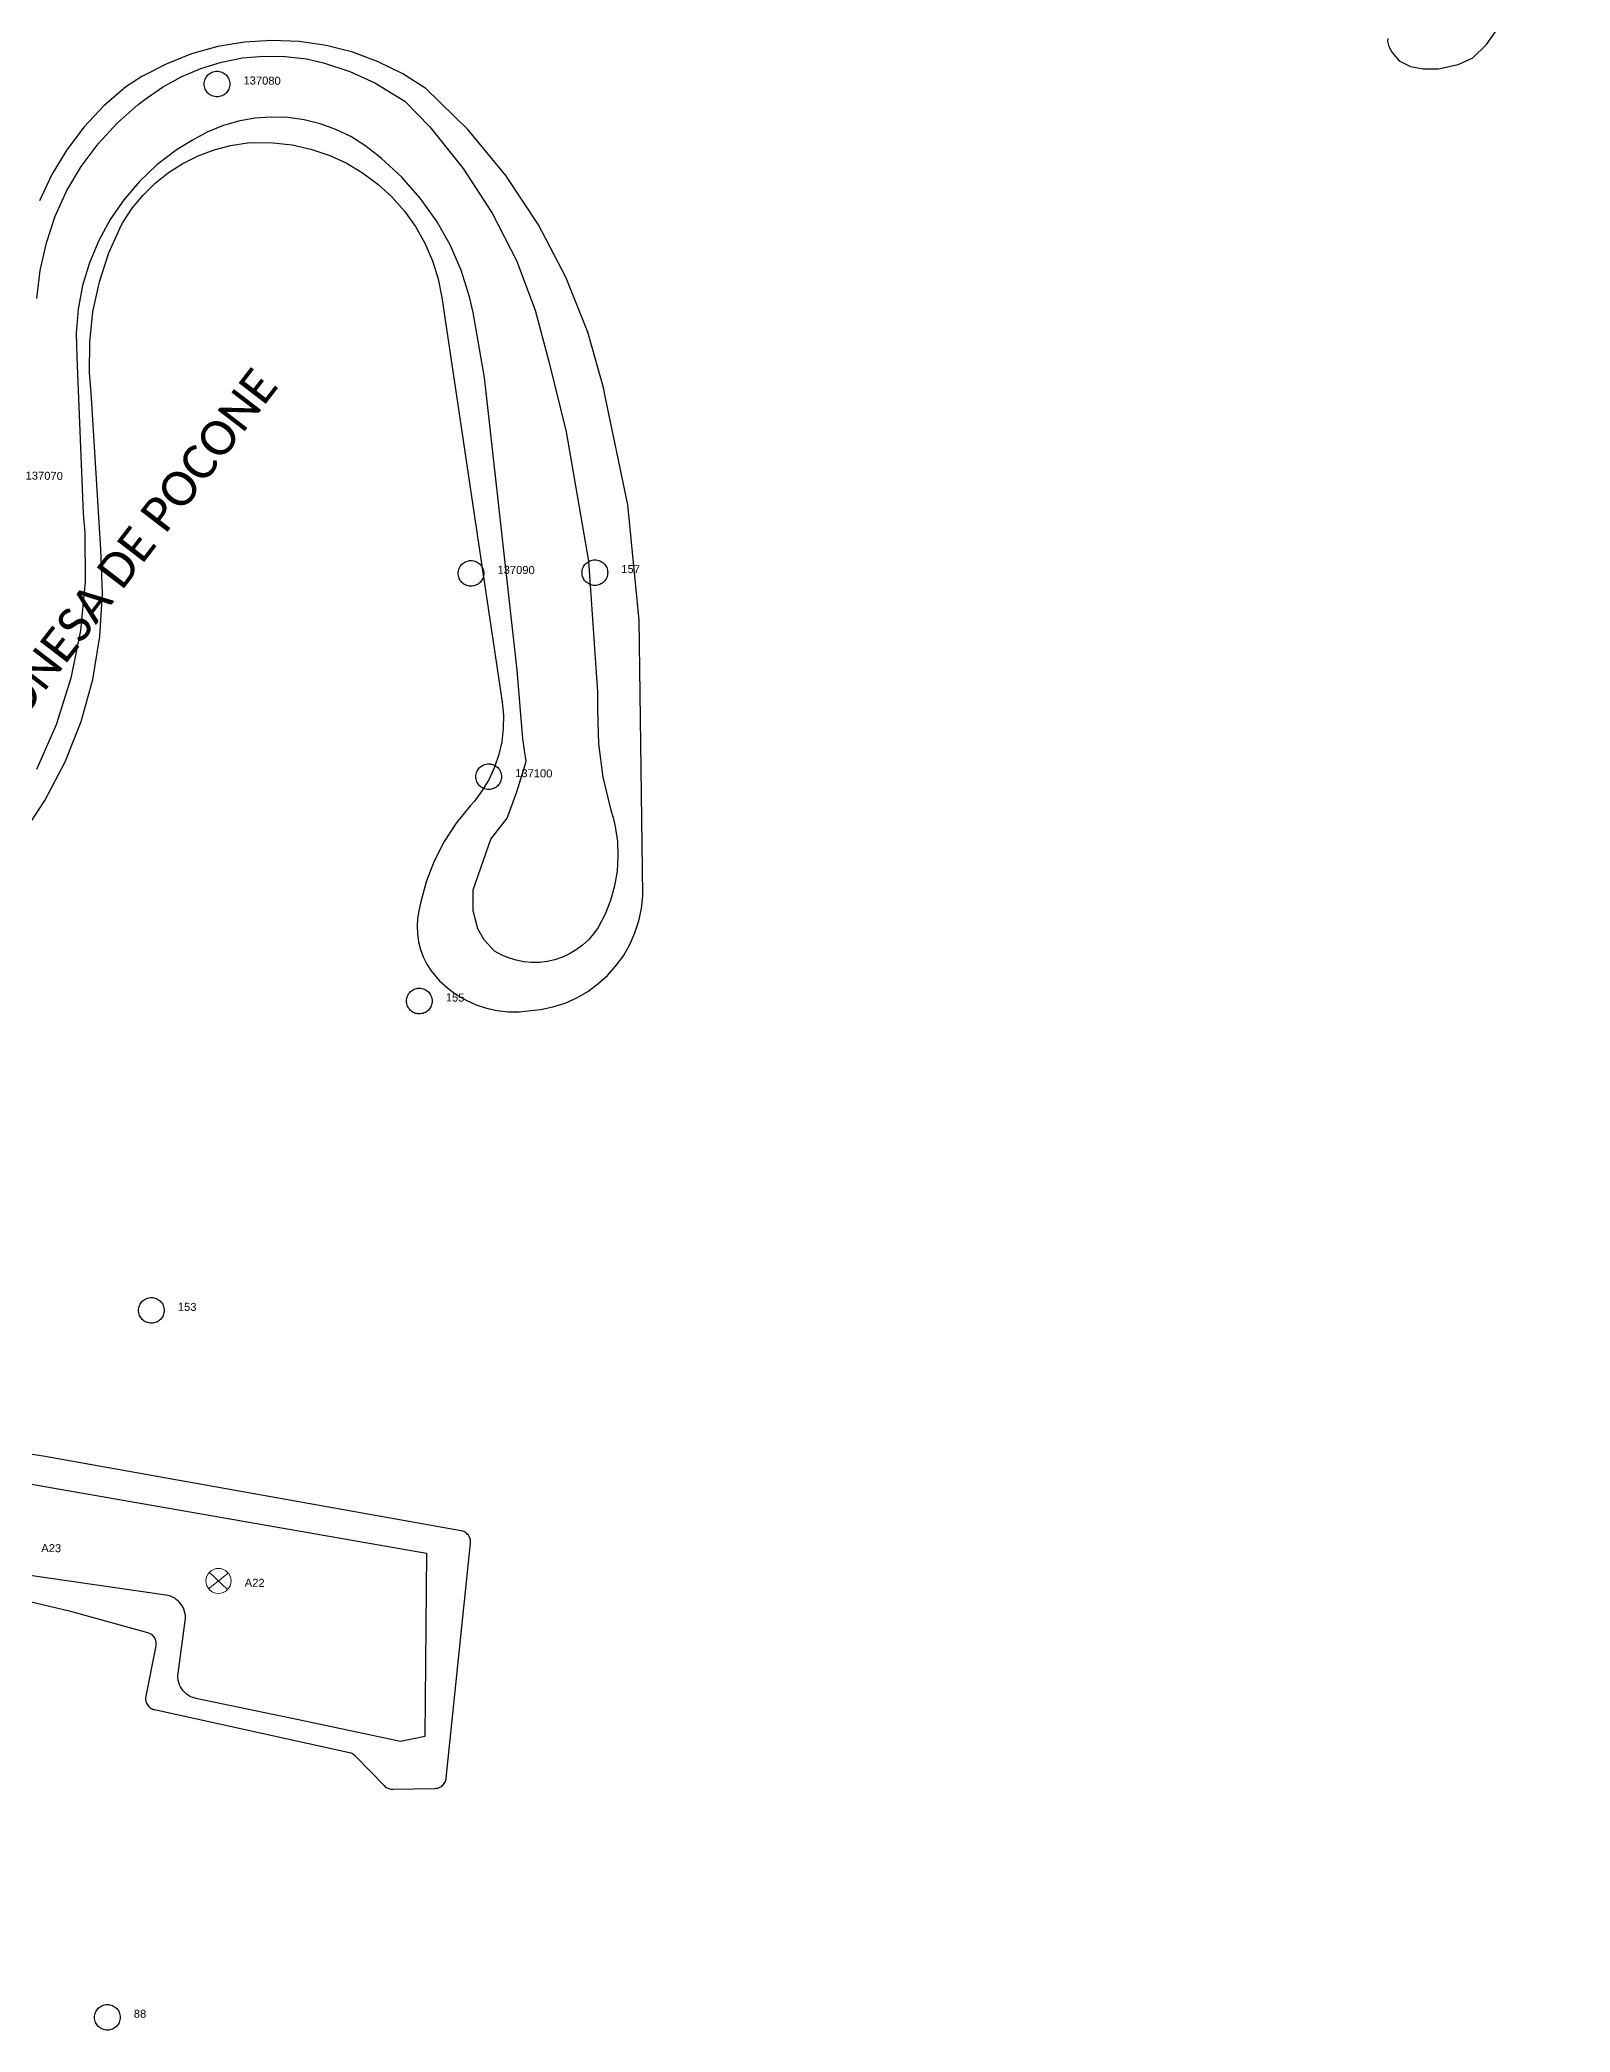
# Model space of a CAD drawing. Header units: millimetres. Extents: x 676447 to 689606, y 7455628 to 7463967.
# Drawn here: x 684409.2 to 684543.1, y 7459436.1 to 7459610.4 of the extents above; entities that cross this region are included whole.
import ezdxf

# ---------------------------------------------------------------- set-up
doc = ezdxf.new("R2010")
doc.units = ezdxf.units.MM
doc.header["$LTSCALE"] = 0.1
doc.header["$MEASUREMENT"] = 0
doc.linetypes.add('PHANTOM2', pattern=[1.25, 0.625, -0.125, 0.125, -0.125, 0.125, -0.125])
doc.layers.add('10.4-Postes', color=1, linetype='Continuous', lineweight=0)
for name, color, linetype in [('Caixas Subterrâneas', 5, 'Continuous'), ('LEGENDAS_INFRAESTRUTURAS', 7, 'Continuous'), ('MUB_MEIOFIO', 7, 'Continuous'), ('MUB_QUADRAS', 7, 'Continuous'), ('MUB_SEGMENTO', 7, 'Continuous'), ('NOS_DE_INFRAESTRUTURA', 7, 'Continuous')]:
    doc.layers.add(name, color=color, linetype=linetype)
doc.styles.add('Legend', font='calibri.ttf')
doc.styles.get("Standard").update_dxf_attribs({"font": 'arial.ttf'})

# ---------------------------------------------------------------- blocks, each defined once
blk = doc.blocks.new('PTPT')
at = {"layer": '10.4-Postes', "color": 1, "linetype": 'PHANTOM2'}
for points in [[(-0.0000079, 0.0000104), (0.0000075, -0.000002)], [(0.000007, 0.0000109), (-0.0000074, -0.0000025)]]:
    blk.add_lwpolyline(points, dxfattribs=at)
at = {"layer": '10.4-Postes', "color": 1}
blk.add_circle((-0.0000002, 0.0000042), 0.00000987, dxfattribs=at)
blk = doc.blocks.new('MHMZ')
at = {"linetype": 'PHANTOM2'}
blk.add_circle((0, 0), 0.0000101, dxfattribs=at)

msp = doc.modelspace()

# ---------------------------------------------------------------- linework, layer by layer
at = {"layer": 'MUB_MEIOFIO', "color": 253, "linetype": 'Continuous'}
for points in [[(684408.96, 7459587.8), (684409.24, 7459590.24), (684409.78, 7459592.65), (684410.56, 7459594.98), (684411.58, 7459597.22), (684412.83, 7459599.34), (684414.3, 7459601.31), (684415.97, 7459603.13), (684417.81, 7459604.75), (684418.39, 7459605.2), (684419.93, 7459606.28), (684421.57, 7459607.19), (684423.29, 7459607.92), (684425.09, 7459608.47), (684426.93, 7459608.83), (684428.79, 7459608.99), (684430.67, 7459608.96), (684432.53, 7459608.74), (684434.04, 7459608.4), (684436.32, 7459607.65), (684438.52, 7459606.66), (684441.15, 7459605.06), (684443.34, 7459602.79), (684446.26, 7459599.16), (684448.79, 7459595.26), (684450.9, 7459591.11), (684452.56, 7459586.76), (684453.75, 7459582.26), (684455.25, 7459576.12), (684457.22, 7459564.82), (684457.99, 7459553.36), (684458, 7459551.78), (684458.08, 7459548.83), (684458.47, 7459545.9), (684459.16, 7459543.03), (684459.36, 7459542.37), (684459.55, 7459541.58), (684459.74, 7459540.29), (684459.79, 7459538.98), (684459.71, 7459537.68), (684459.49, 7459536.39), (684459.14, 7459535.13), (684458.66, 7459533.92), (684458.05, 7459532.76), (684457.65, 7459532.2), (684457.2, 7459531.68), (684456.7, 7459531.21), (684456.14, 7459530.8), (684455.55, 7459530.45), (684454.93, 7459530.16), (684454.28, 7459529.93), (684453.61, 7459529.78), (684452.92, 7459529.7), (684452.43, 7459529.69), (684452.23, 7459529.69), (684451.55, 7459529.75), (684450.87, 7459529.89), (684450.22, 7459530.09), (684449.58, 7459530.36), (684449, 7459530.68), (684448.07, 7459531.67), (684447.52, 7459532.63), (684447.11, 7459534.2), (684447.11, 7459536.04), (684448.68, 7459540.47), (684450.11, 7459542.31), (684450.93, 7459544.63), (684451.75, 7459547.29), (684451.47, 7459549.26), (684450.98, 7459555.28), (684448.12, 7459580.88), (684447.12, 7459586.55), (684446.81, 7459587.93), (684446.08, 7459590.25), (684445.1, 7459592.48), (684443.91, 7459594.59), (684442.49, 7459596.57), (684440.88, 7459598.39), (684439.09, 7459600.03), (684438.79, 7459600.3), (684437.65, 7459601.18), (684436.41, 7459601.95), (684435.11, 7459602.58), (684433.74, 7459603.07), (684432.34, 7459603.41), (684430.9, 7459603.61), (684429.45, 7459603.65), (684428.01, 7459603.55), (684426.58, 7459603.29), (684425.19, 7459602.88), (684423.85, 7459602.34), (684422.57, 7459601.65), (684421.13, 7459600.75), (684419.46, 7459599.47), (684417.93, 7459598.03), (684416.56, 7459596.43), (684415.37, 7459594.71), (684414.36, 7459592.86), (684413.56, 7459590.92), (684412.95, 7459588.91), (684412.57, 7459586.84), (684412.4, 7459584.75), (684412.45, 7459582.65), (684413.01, 7459568.98), (684413.15, 7459567.27), (684413.19, 7459563), (684412.78, 7459558.75), (684411.92, 7459554.57), (684410.64, 7459550.49), (684408.93, 7459546.58)], [(684400.62, 7459485.43), (684443.04, 7459478.03), (684442.89, 7459461.99), (684440.75, 7459461.53), (684431.83, 7459463.44), (684422.87, 7459465.3), (684422.8, 7459465.32), (684422.6, 7459465.38), (684422.4, 7459465.46), (684422.22, 7459465.56), (684422.05, 7459465.68), (684421.89, 7459465.82), (684421.75, 7459465.97), (684421.62, 7459466.14), (684421.51, 7459466.32), (684421.42, 7459466.5), (684421.36, 7459466.7), (684421.31, 7459466.91), (684421.28, 7459467.11), (684421.28, 7459467.32), (684421.3, 7459467.53), (684421.93, 7459472.1), (684421.95, 7459472.3), (684421.94, 7459472.51), (684421.92, 7459472.71), (684421.87, 7459472.92), (684421.8, 7459473.12), (684421.72, 7459473.31), (684421.61, 7459473.49), (684421.48, 7459473.65), (684421.34, 7459473.81), (684421.18, 7459473.95), (684421.01, 7459474.07), (684420.83, 7459474.17), (684420.64, 7459474.25), (684420.44, 7459474.31), (684420.23, 7459474.35), (684386.57, 7459479.21)]]:
    msp.add_lwpolyline(points, dxfattribs=at)
at = {"layer": 'MUB_MEIOFIO', "linetype": 'Continuous'}
for points in [[(684408.96, 7459587.8), (684409.24, 7459590.24), (684409.78, 7459592.65), (684410.56, 7459594.98), (684411.58, 7459597.22), (684412.83, 7459599.34), (684414.3, 7459601.31), (684415.97, 7459603.13), (684417.81, 7459604.75), (684418.39, 7459605.2), (684419.93, 7459606.28), (684421.57, 7459607.19), (684423.29, 7459607.92), (684425.09, 7459608.47), (684426.93, 7459608.83), (684428.79, 7459608.99), (684430.67, 7459608.96), (684432.53, 7459608.74), (684434.04, 7459608.4), (684436.32, 7459607.65), (684438.52, 7459606.66), (684441.15, 7459605.06), (684443.34, 7459602.79), (684446.26, 7459599.16), (684448.79, 7459595.26), (684450.9, 7459591.11), (684452.56, 7459586.76), (684453.75, 7459582.26), (684455.25, 7459576.12), (684457.22, 7459564.82), (684457.99, 7459553.36), (684458, 7459551.78), (684458.08, 7459548.83), (684458.47, 7459545.9), (684459.16, 7459543.03), (684459.36, 7459542.37), (684459.55, 7459541.58), (684459.74, 7459540.29), (684459.79, 7459538.98), (684459.71, 7459537.68), (684459.49, 7459536.39), (684459.14, 7459535.13), (684458.66, 7459533.92), (684458.05, 7459532.76), (684457.65, 7459532.2), (684457.2, 7459531.68), (684456.7, 7459531.21), (684456.14, 7459530.8), (684455.55, 7459530.45), (684454.93, 7459530.16), (684454.28, 7459529.93), (684453.61, 7459529.78), (684452.92, 7459529.7), (684452.43, 7459529.69), (684452.23, 7459529.69), (684451.55, 7459529.75), (684450.87, 7459529.89), (684450.22, 7459530.09), (684449.58, 7459530.36), (684449, 7459530.68), (684448.07, 7459531.67), (684447.52, 7459532.63), (684447.11, 7459534.2), (684447.11, 7459536.04), (684448.68, 7459540.47), (684450.11, 7459542.31), (684450.93, 7459544.63), (684451.75, 7459547.29), (684451.47, 7459549.26), (684450.98, 7459555.28), (684448.12, 7459580.88), (684447.12, 7459586.55), (684446.81, 7459587.93), (684446.08, 7459590.25), (684445.1, 7459592.48), (684443.91, 7459594.59), (684442.49, 7459596.57), (684440.88, 7459598.39), (684439.09, 7459600.03), (684438.79, 7459600.3), (684437.65, 7459601.18), (684436.41, 7459601.95), (684435.11, 7459602.58), (684433.74, 7459603.07), (684432.34, 7459603.41), (684430.9, 7459603.61), (684429.45, 7459603.65), (684428.01, 7459603.55), (684426.58, 7459603.29), (684425.19, 7459602.88), (684423.85, 7459602.34), (684422.57, 7459601.65), (684421.13, 7459600.75), (684419.46, 7459599.47), (684417.93, 7459598.03), (684416.56, 7459596.43), (684415.37, 7459594.71), (684414.36, 7459592.86), (684413.56, 7459590.92), (684412.95, 7459588.91), (684412.57, 7459586.84), (684412.4, 7459584.75), (684412.45, 7459582.65), (684413.01, 7459568.98), (684413.15, 7459567.27), (684413.19, 7459563), (684412.78, 7459558.75), (684411.92, 7459554.57), (684410.64, 7459550.49), (684408.93, 7459546.58)], [(684400.62, 7459485.43), (684443.04, 7459478.03), (684442.89, 7459461.99), (684440.75, 7459461.53), (684431.83, 7459463.44), (684422.87, 7459465.3), (684422.8, 7459465.32), (684422.6, 7459465.38), (684422.4, 7459465.46), (684422.22, 7459465.56), (684422.05, 7459465.68), (684421.89, 7459465.82), (684421.75, 7459465.97), (684421.62, 7459466.14), (684421.51, 7459466.32), (684421.42, 7459466.5), (684421.36, 7459466.7), (684421.31, 7459466.91), (684421.28, 7459467.11), (684421.28, 7459467.32), (684421.3, 7459467.53), (684421.93, 7459472.1), (684421.95, 7459472.3), (684421.94, 7459472.51), (684421.92, 7459472.71), (684421.87, 7459472.92), (684421.8, 7459473.12), (684421.72, 7459473.31), (684421.61, 7459473.49), (684421.48, 7459473.65), (684421.34, 7459473.81), (684421.18, 7459473.95), (684421.01, 7459474.07), (684420.83, 7459474.17), (684420.64, 7459474.25), (684420.44, 7459474.31), (684420.23, 7459474.35), (684386.57, 7459479.21)]]:
    msp.add_lwpolyline(points, dxfattribs=at)
at = {"layer": 'MUB_QUADRAS', "linetype": 'Continuous'}
for points in [[(684527.14, 7459610.52), (684527.13, 7459610.3), (684527.17, 7459610.06), (684527.22, 7459609.84), (684527.52, 7459609.32), (684528.15, 7459608.57), (684529.13, 7459608.08), (684530.25, 7459607.87), (684531.57, 7459607.87), (684533.29, 7459608.25), (684534.57, 7459608.85), (684535.77, 7459610.01), (684543.1, 7459620.39)], [(684407.67, 7459540.84), (684409.66, 7459543.86), (684411.42, 7459547.24), (684412.82, 7459550.78), (684413.84, 7459554.45), (684414.47, 7459558.21), (684414.7, 7459562.01), (684414.54, 7459565.82), (684413.71, 7459579.55), (684413.56, 7459581.28), (684413.57, 7459583.96), (684413.86, 7459586.62), (684414.42, 7459589.23), (684415.26, 7459591.78), (684416.35, 7459594.22), (684416.48, 7459594.44), (684417.3, 7459595.68), (684418.25, 7459596.83), (684419.31, 7459597.88), (684420.47, 7459598.81), (684421.73, 7459599.61), (684423.06, 7459600.27), (684424.46, 7459600.8), (684425.9, 7459601.17), (684427.37, 7459601.39), (684427.96, 7459601.43), (684429.63, 7459601.41), (684431.28, 7459601.22), (684432.91, 7459600.86), (684434.49, 7459600.33), (684436, 7459599.64), (684437.44, 7459598.79), (684438.77, 7459597.8), (684440, 7459596.67), (684441.1, 7459595.42), (684442.07, 7459594.07), (684442.89, 7459592.62), (684443.55, 7459591.09), (684444.05, 7459589.5), (684444.38, 7459587.87), (684449.66, 7459552.47), (684449.77, 7459551.32), (684449.75, 7459550.16), (684449.62, 7459549.01), (684449.36, 7459547.88), (684448.99, 7459546.79), (684448.51, 7459545.74), (684447.92, 7459544.75), (684447.23, 7459543.82), (684446.85, 7459543.39), (684445.63, 7459541.89), (684444.58, 7459540.28), (684443.7, 7459538.56), (684443, 7459536.76), (684442.5, 7459534.89), (684442.37, 7459534.22), (684442.26, 7459533.54), (684442.21, 7459532.86), (684442.24, 7459532.17), (684442.34, 7459531.49), (684442.51, 7459530.82), (684442.75, 7459530.18), (684443.06, 7459529.56), (684443.42, 7459528.98), (684443.55, 7459528.81), (684444.19, 7459528.09), (684444.9, 7459527.45), (684445.67, 7459526.88), (684446.5, 7459526.4), (684447.38, 7459526), (684448.29, 7459525.7), (684449.23, 7459525.5), (684450.18, 7459525.39), (684451.14, 7459525.39), (684451.91, 7459525.46), (684453.02, 7459525.58), (684454.1, 7459525.81), (684455.16, 7459526.15), (684456.18, 7459526.61), (684457.14, 7459527.17), (684458.04, 7459527.82), (684458.87, 7459528.57), (684459.61, 7459529.39), (684460.26, 7459530.29), (684460.82, 7459531.26), (684461.27, 7459532.28), (684461.61, 7459533.33), (684461.84, 7459534.42), (684461.96, 7459535.53), (684461.96, 7459535.65), (684461.72, 7459553.23), (684461.64, 7459559.63), (684460.64, 7459569.72), (684458.59, 7459579.65), (684458.54, 7459579.87), (684457.15, 7459584.85), (684455.24, 7459589.66), (684452.84, 7459594.24), (684449.98, 7459598.55), (684446.68, 7459602.53), (684442.98, 7459606.15), (684440.96, 7459607.43), (684438.82, 7459608.49), (684436.58, 7459609.33), (684434.27, 7459609.92), (684431.91, 7459610.27), (684429.52, 7459610.37), (684427.13, 7459610.22), (684424.78, 7459609.82), (684422.48, 7459609.18), (684420.26, 7459608.3), (684418.14, 7459607.2), (684416.74, 7459606.3), (684414.82, 7459604.65), (684413.09, 7459602.81), (684411.56, 7459600.79), (684410.25, 7459598.63), (684409.17, 7459596.34)], [(684408.45, 7459473.75), (684411.79, 7459472.97), (684418.63, 7459471.08), (684418.73, 7459471.04), (684418.83, 7459471), (684418.92, 7459470.95), (684419, 7459470.89), (684419.08, 7459470.82), (684419.15, 7459470.74), (684419.21, 7459470.65), (684419.26, 7459470.56), (684419.3, 7459470.46), (684419.34, 7459470.36), (684419.36, 7459470.26), (684419.37, 7459470.16), (684419.37, 7459470.05), (684419.35, 7459469.95), (684419.35, 7459469.92), (684418.47, 7459465.5), (684418.46, 7459465.4), (684418.45, 7459465.29), (684418.46, 7459465.19), (684418.48, 7459465.09), (684418.51, 7459464.99), (684418.54, 7459464.89), (684418.59, 7459464.8), (684418.65, 7459464.71), (684418.72, 7459464.63), (684418.79, 7459464.55), (684418.87, 7459464.49), (684418.96, 7459464.43), (684419.06, 7459464.39), (684419.16, 7459464.35), (684419.24, 7459464.33), (684436.3, 7459460.58), (684436.41, 7459460.56), (684436.5, 7459460.52), (684436.6, 7459460.47), (684436.68, 7459460.41), (684436.76, 7459460.35), (684436.81, 7459460.3), (684439.36, 7459457.66), (684439.43, 7459457.59), (684439.52, 7459457.53), (684439.61, 7459457.48), (684439.7, 7459457.43), (684439.8, 7459457.4), (684439.9, 7459457.37), (684440.01, 7459457.36), (684440.1, 7459457.36), (684443.79, 7459457.44), (684443.89, 7459457.45), (684444, 7459457.47), (684444.1, 7459457.5), (684444.19, 7459457.54), (684444.29, 7459457.59), (684444.37, 7459457.64), (684444.45, 7459457.71), (684444.52, 7459457.79), (684444.59, 7459457.87), (684444.64, 7459457.96), (684444.69, 7459458.05), (684444.72, 7459458.15), (684444.75, 7459458.25), (684444.76, 7459458.34), (684446.89, 7459478.89), (684446.9, 7459478.99), (684446.89, 7459479.09), (684446.88, 7459479.2), (684446.85, 7459479.3), (684446.81, 7459479.4), (684446.76, 7459479.49), (684446.71, 7459479.58), (684446.64, 7459479.66), (684446.57, 7459479.73), (684446.49, 7459479.8), (684446.4, 7459479.86), (684446.3, 7459479.9), (684446.21, 7459479.94), (684446.11, 7459479.97), (684446.08, 7459479.97), (684409.49, 7459486.51), (684391.82, 7459489.18)]]:
    msp.add_lwpolyline(points, dxfattribs=at)

# ---------------------------------------------------------------- block references
at = {"layer": 'Caixas Subterrâneas', "color": 40}
for p, xscale, yscale, zscale, rotation in [((684424.71, 7459606.55), 111319.4907932736, 111319.4907932736, 111319.4907932736, 359.2980416783668), ((684446.93, 7459563.74), 111319.4907932736, 111319.4907932736, 111319.4907932736, 359.2979439834957), ((684457.77, 7459563.8), 111319.4907932736, 111319.4907932736, 111319.4907932736, 359.2979027727548), ((684448.48, 7459545.95), 111319.4907932735, 111319.4907932735, 111319.4907932735, 359.2979326126493), ((684442.41, 7459526.32), 111319.4907932736, 111319.4907932736, 111319.4907932736, 359.2979496374916), ((684418.97, 7459499.26), 111319.4907932736, 111319.4907932736, 111319.4907932736, 359.2980304904421), ((684415.12, 7459437.41), 111319.4907932736, 111319.4907932736, 111319.4907932736, 279.2980261064843)]:
    msp.add_blockref('MHMZ', p, dxfattribs=dict(at, xscale=xscale, yscale=yscale, zscale=zscale, rotation=rotation))
at = {"layer": 'NOS_DE_INFRAESTRUTURA', "color": 1, "xscale": 111319.4907932736, "yscale": 111319.4907932736, "zscale": 111319.4907932736, "rotation": 355.2980008027943}
msp.add_blockref('PTPT', (684424.82, 7459475.12), dxfattribs=at)

# ---------------------------------------------------------------- texts
at = {"layer": 'LEGENDAS_INFRAESTRUTURAS', "color": 5}
for s, rotation, p in [('137080', 359.298, (684427.02, 7459606.52)), ('137070', 359.2981, (684407.96, 7459571.95)), ('137090', 359.2979, (684449.24, 7459563.71)), ('157', 359.2979, (684460.08, 7459563.77)), ('137100', 359.2979, (684450.79, 7459545.92)), ('155', 359.2979, (684444.72, 7459526.29)), ('153', 359.298, (684421.28, 7459499.23)), ('88', 359.298, (684417.43, 7459437.38))]:
    msp.add_text(s, height=0.7, rotation=rotation, dxfattribs=at).set_placement(p)
at = {"layer": 'LEGENDAS_INFRAESTRUTURAS', "color": 1}
for s, rotation, p in [('A23', 359.2981, (684409.33, 7459478.12)), ('A22', 359.298, (684427.13, 7459475.09))]:
    msp.add_text(s, height=0.7, rotation=rotation, dxfattribs=at).set_placement(p)
at = {"layer": 'MUB_SEGMENTO', "color": 253, "style": 'Legend'}
msp.add_text('RUA BARONESA DE POCONE', height=3, rotation=52.4657, dxfattribs=at).set_placement((684397.26, 7459537.28))

doc.saveas('drawing.dxf')
